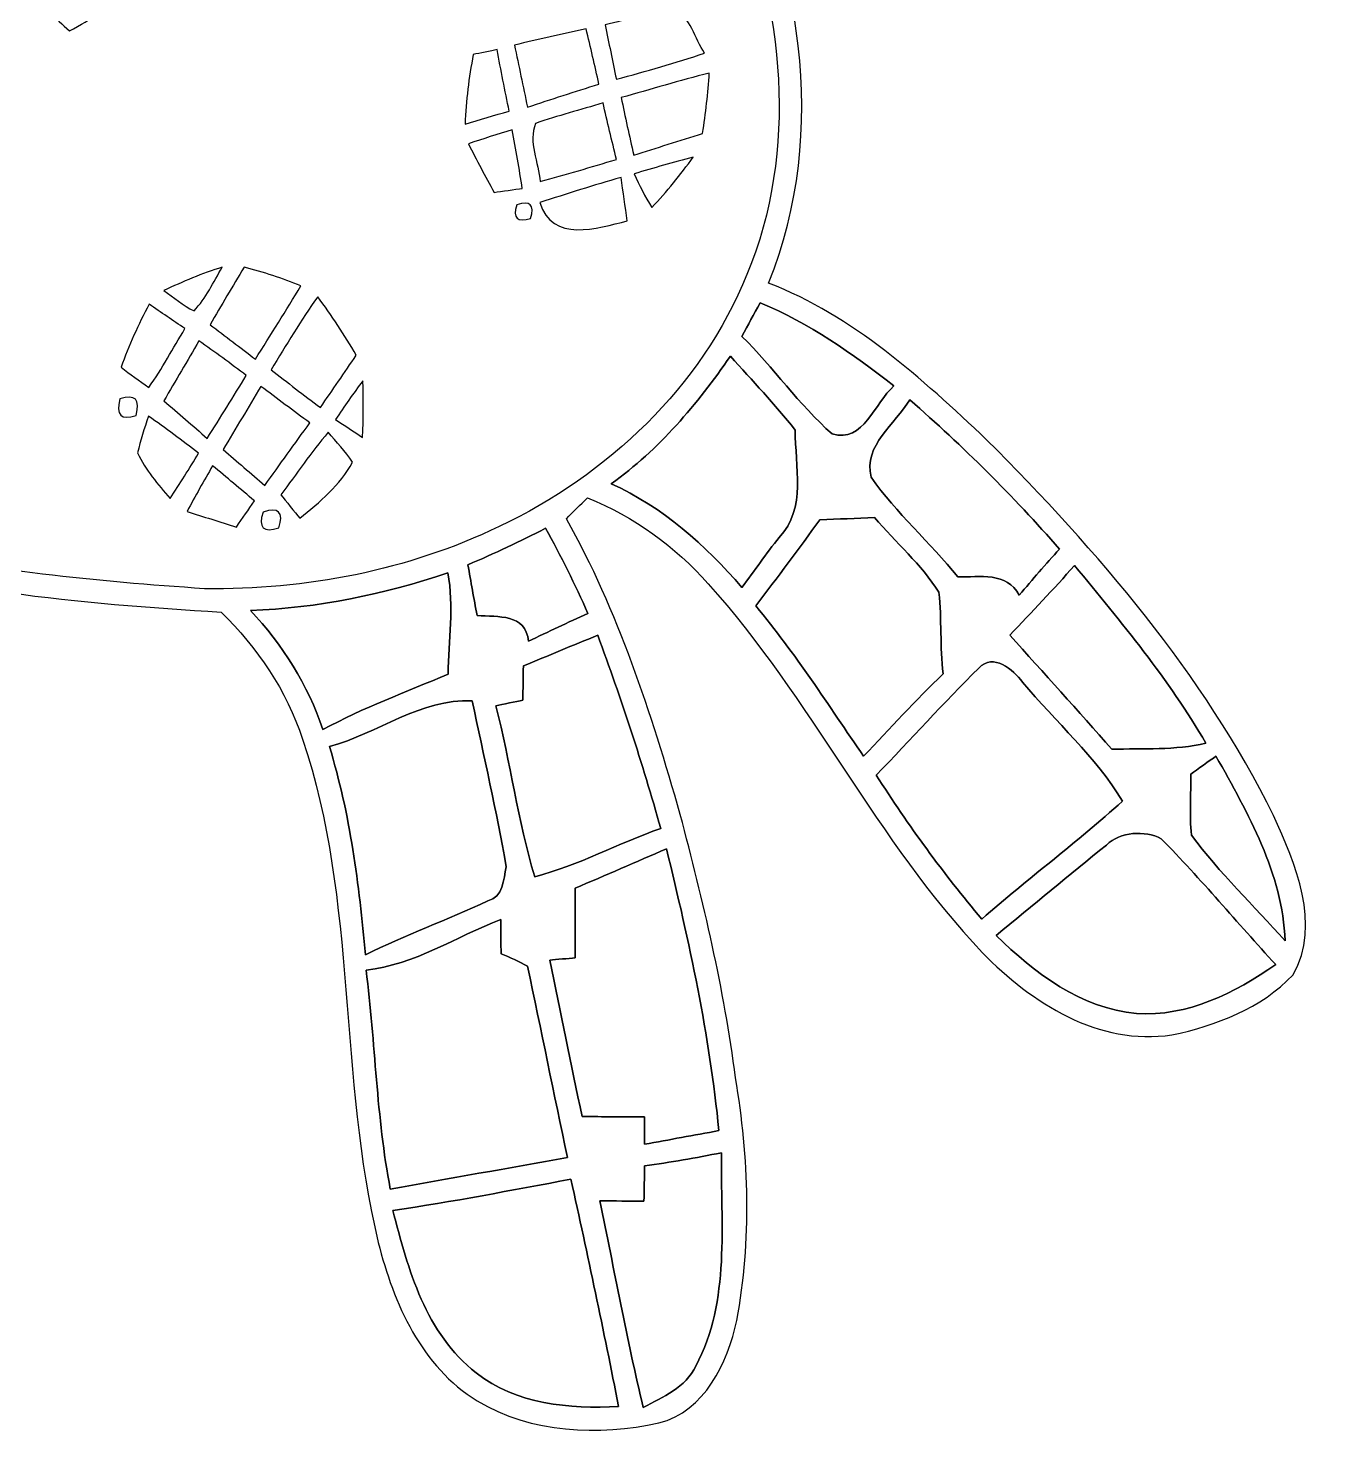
# Model space of a CAD drawing. Header units: centimetres. Extents: x -9.7 to 9.7, y -20.5 to 20.6.
# Drawn here: x 4.92 to 9.68, y 5.6 to 10.77 of the extents above; entities that cross this region are included whole.
import ezdxf

# ---------------------------------------------------------------- set-up
doc = ezdxf.new("R2010")
doc.units = ezdxf.units.CM
doc.header["$MEASUREMENT"] = 0
doc.layers.add('Camada 1', color=7, linetype='Continuous')

msp = doc.modelspace()

# ---------------------------------------------------------------- linework, layer by layer
at = {"layer": 'Camada 1'}
for points, knots in [([(7.83907, 18.55294), (7.82849, 18.66829), (7.97207, 18.70498), (8.06167, 18.68557), (8.06167, 18.68557), (8.15974, 18.66229), (8.19962, 18.56176), (8.23736, 18.47956), (8.23736, 18.47956), (8.30615, 18.52894), (8.37211, 18.60585), (8.4642, 18.59985), (8.4642, 18.59985), (8.55239, 18.57798), (8.66563, 18.50565), (8.62541, 18.39877), (8.62541, 18.39877), (8.52311, 18.22414), (8.33191, 18.13207), (8.15516, 18.04987), (8.15516, 18.04987), (8.09378, 17.93487), (8.05744, 17.80857), (8.00664, 17.68897), (8.00664, 17.68897), (8.06591, 17.66322), (8.12517, 17.63606), (8.18444, 17.60889), (8.18444, 17.60889), (8.42186, 17.83432), (8.68045, 18.04704), (8.98065, 18.18322), (8.98065, 18.18322), (9.12318, 18.2446), (9.30627, 18.29505), (9.43926, 18.18604), (9.43926, 18.18604), (9.56062, 18.0668), (9.61319, 17.86043), (9.52712, 17.70661), (9.52712, 17.70661), (9.45868, 17.59373), (9.33167, 17.53411), (9.20925, 17.49953), (9.20925, 17.49953), (8.94679, 17.4318), (8.67233, 17.4392), (8.40458, 17.46249), (8.40458, 17.46249), (8.84555, 17.09278), (9.02475, 16.50541), (9.05403, 15.94838), (9.05403, 15.94838), (9.0812, 15.4947), (9.02299, 14.99622), (8.71185, 14.64133), (8.71185, 14.64133), (8.38799, 14.29208), (7.85883, 14.22505), (7.41574, 14.33971), (7.41574, 14.33971), (7.36635, 13.92378), (7.30637, 13.50785), (7.30815, 13.08805), (7.30815, 13.08805), (7.29791, 12.57087), (7.37446, 12.05476), (7.49477, 11.55311), (7.49477, 11.55311), (7.75757, 11.02713), (7.87223, 10.39318), (7.64433, 9.83368), (7.64433, 9.83368), (7.95619, 9.71373), (8.20666, 9.48337), (8.4462, 9.25794), (8.4462, 9.25794), (8.85506, 8.84766), (9.24136, 8.39998), (9.50029, 7.87752), (9.50029, 7.87752), (9.57967, 7.69902), (9.67809, 7.47888), (9.57226, 7.29085), (9.57226, 7.29085), (9.45656, 7.1695), (9.28899, 7.10388), (9.12705, 7.07107), (9.12705, 7.07107), (8.85789, 7.02909), (8.6113, 7.18819), (8.43104, 7.37234), (8.43104, 7.37234), (8.04121, 7.78333), (7.80097, 8.30862), (7.42244, 8.72842), (7.42244, 8.72842), (7.30108, 8.86566), (7.14974, 8.97607), (6.97934, 9.0438), (6.97934, 9.0438), (6.95254, 9.01911), (6.92643, 8.99371), (6.90138, 8.96761), (6.90138, 8.96761), (7.09259, 8.62788), (7.21325, 8.25464), (7.31979, 7.88105), (7.31979, 7.88105), (7.40445, 7.56214), (7.48135, 7.24041), (7.52333, 6.91268), (7.52333, 6.91268), (7.57202, 6.61916), (7.58401, 6.31506), (7.52756, 6.02156), (7.52756, 6.02156), (7.49477, 5.86493), (7.40974, 5.68783), (7.24181, 5.64444), (7.24181, 5.64444), (7.01993, 5.59717), (6.77192, 5.60599), (6.57365, 5.72593), (6.57365, 5.72593), (6.36869, 5.85082), (6.26674, 6.084), (6.2103, 6.30765), (6.2103, 6.30765), (6.06178, 6.91549), (6.13445, 7.56072), (5.93195, 8.15763), (5.93195, 8.15763), (5.87304, 8.33578), (5.7665, 8.49453), (5.63245, 8.62471), (5.63245, 8.62471), (5.11069, 8.65504), (4.58576, 8.70795), (4.08305, 8.85648), (4.08305, 8.85648), (3.94404, 8.3947), (3.88301, 7.91491), (3.76307, 7.44855), (3.76307, 7.44855), (3.6904, 7.16104), (3.60186, 6.86964), (3.43181, 6.62305), (3.43181, 6.62305), (3.31223, 6.44701), (3.1108, 6.3126), (2.89243, 6.31966), (2.89243, 6.31966), (2.68216, 6.31331), (2.4825, 6.40009), (2.30399, 6.50346), (2.30399, 6.50346), (2.22603, 6.54402), (2.18193, 6.62515), (2.15511, 6.70524), (2.15511, 6.70524), (2.09761, 6.90245), (2.13642, 7.11129), (2.17735, 7.30778), (2.17735, 7.30778), (2.28528, 7.76181), (2.47015, 8.19361), (2.67864, 8.60954), (2.67864, 8.60954), (2.83951, 8.91822), (3.00813, 9.2269), (3.23391, 9.49359), (3.23391, 9.49359), (3.18452, 9.6273), (3.14501, 9.76736), (3.14854, 9.91164), (3.14854, 9.91164), (3.14783, 10.24078), (3.21451, 10.57027), (3.34115, 10.87402), (3.34115, 10.87402), (3.14042, 10.98232), (2.98626, 11.16858), (2.91606, 11.38555), (2.91606, 11.38555), (2.78306, 11.75349), (2.70262, 12.1673), (2.81269, 12.55077), (2.81269, 12.55077), (2.73085, 12.68024), (2.65535, 12.82453), (2.66064, 12.98222), (2.66064, 12.98222), (2.65253, 13.18542), (2.74708, 13.41049), (2.94393, 13.49339), (2.94393, 13.49339), (3.12878, 13.58582), (3.34644, 13.5329), (3.51437, 13.42883), (3.51437, 13.42883), (3.41877, 13.41895), (3.28153, 13.4433), (3.24379, 13.32618), (3.24379, 13.32618), (3.17994, 13.02278), (3.3729, 12.71587), (3.27518, 12.41389), (3.27518, 12.41389), (3.2579, 12.33557), (3.20852, 12.27208), (3.15207, 12.21705), (3.15207, 12.21705), (3.17887, 12.01384), (3.16971, 11.79371), (3.28682, 11.61556), (3.28682, 11.61556), (3.35314, 11.48009), (3.47027, 11.38132), (3.59938, 11.30793), (3.59938, 11.30793), (3.97544, 11.74997), (4.55648, 11.95916), (5.12444, 11.98597), (5.12444, 11.98597), (5.23662, 11.98809), (5.3474, 12.00996), (5.45465, 12.04277), (5.45465, 12.04277), (5.25003, 12.07381), (5.0299, 12.07523), (4.84752, 12.18494), (4.84752, 12.18494), (4.75368, 12.23997), (4.72722, 12.39837), (4.8327, 12.45481), (4.8327, 12.45481), (4.89937, 12.50491), (5.02072, 12.49891), (5.03624, 12.59699), (5.03624, 12.59699), (4.94312, 12.67777), (4.78437, 12.69012), (4.74203, 12.82099), (4.74203, 12.82099), (4.70712, 12.89402), (4.71204, 12.98609), (4.76956, 13.04643), (4.76956, 13.04643), (4.84823, 13.13038), (4.96922, 13.15014), (5.05919, 13.21858), (5.05919, 13.21858), (5.11915, 13.2595), (5.08282, 13.33076), (5.06236, 13.38333), (5.06236, 13.38333), (5.01156, 13.49622), (4.87009, 13.55442), (4.85985, 13.68742), (4.85985, 13.68742), (4.86974, 13.81266), (4.94665, 13.93295), (5.06165, 13.98658), (5.06165, 13.98658), (5.16078, 14.0342), (5.27332, 14.0342), (5.37986, 14.05607), (5.37986, 14.05607), (5.35834, 14.21518), (5.19465, 14.27514), (5.11174, 14.39545), (5.11174, 14.39545), (5.07223, 14.47587), (5.04754, 14.57501), (5.09198, 14.65897), (5.09198, 14.65897), (5.17313, 14.7775), (5.34387, 14.75139), (5.44054, 14.84559), (5.44054, 14.84559), (5.50367, 14.92849), (5.43136, 15.02339), (5.39996, 15.10347), (5.39996, 15.10347), (5.35586, 15.1892), (5.33505, 15.29855), (5.39715, 15.38181), (5.39715, 15.38181), (5.47582, 15.48482), (5.61974, 15.48236), (5.72169, 15.55009), (5.72169, 15.55009), (5.7866, 15.65486), (5.65996, 15.7293), (5.60422, 15.80161), (5.60422, 15.80161), (5.52908, 15.86052), (5.52662, 15.9706), (5.57072, 16.04891), (5.57072, 16.04891), (5.63667, 16.13993), (5.75944, 16.14275), (5.85011, 16.19603), (5.85011, 16.19603), (5.97923, 16.34172), (5.90727, 16.5922), (6.078, 16.71143), (6.078, 16.71143), (6.17536, 16.77352), (6.29813, 16.76682), (6.40927, 16.76082), (6.40927, 16.76082), (6.38174, 16.89029), (6.32249, 17.05645), (6.4463, 17.15628), (6.4463, 17.15628), (6.63327, 17.34784), (6.95678, 17.14323), (7.13493, 17.34537), (7.13493, 17.34537), (6.80614, 17.37747), (6.44031, 17.35454), (6.15667, 17.55281), (6.15667, 17.55281), (5.94713, 17.69533), (6.05542, 18.028), (6.26039, 18.11725), (6.26039, 18.11725), (6.40115, 18.18322), (6.5553, 18.10807), (6.67948, 18.03893), (6.67948, 18.03893), (6.9102, 17.89253), (7.10106, 17.69286), (7.27638, 17.48508), (7.27638, 17.48508), (7.32861, 17.52106), (7.38152, 17.55668), (7.43408, 17.59302), (7.43408, 17.59302), (7.37376, 17.6985), (7.31448, 17.80504), (7.25557, 17.91123), (7.25557, 17.91123), (7.08306, 17.96133), (6.85658, 18.01247), (6.79202, 18.20368), (6.79202, 18.20368), (6.81107, 18.26718), (6.86047, 18.31586), (6.91232, 18.35432), (6.91232, 18.35432), (7.0058, 18.40582), (7.1053, 18.34727), (7.19067, 18.3074), (7.19067, 18.3074), (7.21218, 18.38642), (7.2143, 18.48801), (7.29051, 18.5367), (7.29051, 18.5367), (7.36282, 18.58751), (7.45101, 18.55187), (7.52897, 18.53741), (7.52897, 18.53741), (7.58472, 18.33597), (7.49652, 18.13736), (7.41291, 17.95779), (7.41291, 17.95779), (7.4669, 17.8622), (7.52016, 17.76623), (7.57414, 17.67028), (7.57414, 17.67028), (7.66585, 17.69638), (7.75864, 17.71791), (7.85318, 17.73307), (7.85318, 17.73307), (7.90751, 17.8756), (7.96254, 18.01847), (8.01758, 18.16099), (8.01758, 18.16099), (7.94032, 18.28094), (7.84577, 18.40476), (7.83907, 18.55294)], [0, 0, 0, 0, 0.0103093, 0.0103093, 0.0103093, 0.0103093, 0.0206186, 0.0206186, 0.0206186, 0.0206186, 0.0309278, 0.0309278, 0.0309278, 0.0309278, 0.0412371, 0.0412371, 0.0412371, 0.0412371, 0.0515464, 0.0515464, 0.0515464, 0.0515464, 0.0618557, 0.0618557, 0.0618557, 0.0618557, 0.0721649, 0.0721649, 0.0721649, 0.0721649, 0.0824742, 0.0824742, 0.0824742, 0.0824742, 0.0927835, 0.0927835, 0.0927835, 0.0927835, 0.1030928, 0.1030928, 0.1030928, 0.1030928, 0.1134021, 0.1134021, 0.1134021, 0.1134021, 0.1237113, 0.1237113, 0.1237113, 0.1237113, 0.1340206, 0.1340206, 0.1340206, 0.1340206, 0.1443299, 0.1443299, 0.1443299, 0.1443299, 0.1546392, 0.1546392, 0.1546392, 0.1546392, 0.1649485, 0.1649485, 0.1649485, 0.1649485, 0.1752577, 0.1752577, 0.1752577, 0.1752577, 0.185567, 0.185567, 0.185567, 0.185567, 0.1958763, 0.1958763, 0.1958763, 0.1958763, 0.2061856, 0.2061856, 0.2061856, 0.2061856, 0.2164948, 0.2164948, 0.2164948, 0.2164948, 0.2268041, 0.2268041, 0.2268041, 0.2268041, 0.2371134, 0.2371134, 0.2371134, 0.2371134, 0.2474227, 0.2474227, 0.2474227, 0.2474227, 0.257732, 0.257732, 0.257732, 0.257732, 0.2680412, 0.2680412, 0.2680412, 0.2680412, 0.2783505, 0.2783505, 0.2783505, 0.2783505, 0.2886598, 0.2886598, 0.2886598, 0.2886598, 0.2989691, 0.2989691, 0.2989691, 0.2989691, 0.3092784, 0.3092784, 0.3092784, 0.3092784, 0.3195876, 0.3195876, 0.3195876, 0.3195876, 0.3298969, 0.3298969, 0.3298969, 0.3298969, 0.3402062, 0.3402062, 0.3402062, 0.3402062, 0.3505155, 0.3505155, 0.3505155, 0.3505155, 0.3608247, 0.3608247, 0.3608247, 0.3608247, 0.371134, 0.371134, 0.371134, 0.371134, 0.3814433, 0.3814433, 0.3814433, 0.3814433, 0.3917526, 0.3917526, 0.3917526, 0.3917526, 0.4020619, 0.4020619, 0.4020619, 0.4020619, 0.4123711, 0.4123711, 0.4123711, 0.4123711, 0.4226804, 0.4226804, 0.4226804, 0.4226804, 0.4329897, 0.4329897, 0.4329897, 0.4329897, 0.443299, 0.443299, 0.443299, 0.443299, 0.4536082, 0.4536082, 0.4536082, 0.4536082, 0.4639175, 0.4639175, 0.4639175, 0.4639175, 0.4742268, 0.4742268, 0.4742268, 0.4742268, 0.4845361, 0.4845361, 0.4845361, 0.4845361, 0.4948454, 0.4948454, 0.4948454, 0.4948454, 0.5051546, 0.5051546, 0.5051546, 0.5051546, 0.5154639, 0.5154639, 0.5154639, 0.5154639, 0.5257732, 0.5257732, 0.5257732, 0.5257732, 0.5360825, 0.5360825, 0.5360825, 0.5360825, 0.5463918, 0.5463918, 0.5463918, 0.5463918, 0.556701, 0.556701, 0.556701, 0.556701, 0.5670103, 0.5670103, 0.5670103, 0.5670103, 0.5773196, 0.5773196, 0.5773196, 0.5773196, 0.5876289, 0.5876289, 0.5876289, 0.5876289, 0.5979381, 0.5979381, 0.5979381, 0.5979381, 0.6082474, 0.6082474, 0.6082474, 0.6082474, 0.6185567, 0.6185567, 0.6185567, 0.6185567, 0.628866, 0.628866, 0.628866, 0.628866, 0.6391753, 0.6391753, 0.6391753, 0.6391753, 0.6494845, 0.6494845, 0.6494845, 0.6494845, 0.6597938, 0.6597938, 0.6597938, 0.6597938, 0.6701031, 0.6701031, 0.6701031, 0.6701031, 0.6804124, 0.6804124, 0.6804124, 0.6804124, 0.6907216, 0.6907216, 0.6907216, 0.6907216, 0.7010309, 0.7010309, 0.7010309, 0.7010309, 0.7113402, 0.7113402, 0.7113402, 0.7113402, 0.7216495, 0.7216495, 0.7216495, 0.7216495, 0.7319588, 0.7319588, 0.7319588, 0.7319588, 0.742268, 0.742268, 0.742268, 0.742268, 0.7525773, 0.7525773, 0.7525773, 0.7525773, 0.7628866, 0.7628866, 0.7628866, 0.7628866, 0.7731959, 0.7731959, 0.7731959, 0.7731959, 0.7835052, 0.7835052, 0.7835052, 0.7835052, 0.7938144, 0.7938144, 0.7938144, 0.7938144, 0.8041237, 0.8041237, 0.8041237, 0.8041237, 0.814433, 0.814433, 0.814433, 0.814433, 0.8247423, 0.8247423, 0.8247423, 0.8247423, 0.8350515, 0.8350515, 0.8350515, 0.8350515, 0.8453608, 0.8453608, 0.8453608, 0.8453608, 0.8556701, 0.8556701, 0.8556701, 0.8556701, 0.8659794, 0.8659794, 0.8659794, 0.8659794, 0.8762887, 0.8762887, 0.8762887, 0.8762887, 0.8865979, 0.8865979, 0.8865979, 0.8865979, 0.8969072, 0.8969072, 0.8969072, 0.8969072, 0.9072165, 0.9072165, 0.9072165, 0.9072165, 0.9175258, 0.9175258, 0.9175258, 0.9175258, 0.9278351, 0.9278351, 0.9278351, 0.9278351, 0.9381443, 0.9381443, 0.9381443, 0.9381443, 0.9484536, 0.9484536, 0.9484536, 0.9484536, 0.9587629, 0.9587629, 0.9587629, 0.9587629, 0.9690722, 0.9690722, 0.9690722, 0.9690722, 0.9793814, 0.9793814, 0.9793814, 0.9793814, 1, 1, 1, 1]), ([(5.82188, 13.12862), (5.82188, 13.12862), (5.82188, 13.12862), (5.82188, 13.12862), (5.82188, 13.12862), (5.78943, 12.77761), (5.76896, 12.41848), (5.85505, 12.07311), (5.85505, 12.07311), (5.71641, 12.03854), (5.57883, 12.00079), (5.44335, 11.95458), (5.44335, 11.95458), (5.27227, 11.89389), (5.08811, 11.91224), (4.91137, 11.88226), (4.91137, 11.88226), (4.54942, 11.83286), (4.18782, 11.71222), (3.89924, 11.48185), (3.89924, 11.48185), (3.54259, 11.19928), (3.33833, 10.76501), (3.26848, 10.32191), (3.26848, 10.32191), (3.21168, 10.01112), (3.19617, 9.65729), (3.39302, 9.38952), (3.39302, 9.38952), (3.62549, 9.0752), (4.02061, 8.9482), (4.38608, 8.86283), (4.38608, 8.86283), (4.7759, 8.77675), (5.17418, 8.73689), (5.57213, 8.71043), (5.57213, 8.71043), (5.94359, 8.70479), (6.3193, 8.77746), (6.6548, 8.93903), (6.6548, 8.93903), (7.05414, 9.12777), (7.39739, 9.45197), (7.56496, 9.86507), (7.56496, 9.86507), (7.75475, 10.32122), (7.70042, 10.84544), (7.51733, 11.29452), (7.51733, 11.29452), (7.48841, 11.36755), (7.43303, 11.42858), (7.41644, 11.50619), (7.41644, 11.50619), (7.30215, 12.0022), (7.22453, 12.50809), (7.21713, 13.01785), (7.21713, 13.01785), (7.22312, 13.47187), (7.27886, 13.92307), (7.33495, 14.37322), (7.33495, 14.37322), (7.0679, 14.47834), (6.85517, 14.68825), (6.7123, 14.93379), (6.7123, 14.93379), (6.52426, 15.26962), (6.48545, 15.66156), (6.47522, 16.03974), (6.47522, 16.03974), (6.16795, 15.09254), (5.92912, 14.11957), (5.82188, 13.12862)], [0, 0, 0, 0, 0.0526316, 0.0526316, 0.0526316, 0.0526316, 0.1052632, 0.1052632, 0.1052632, 0.1052632, 0.1578947, 0.1578947, 0.1578947, 0.1578947, 0.2105263, 0.2105263, 0.2105263, 0.2105263, 0.2631579, 0.2631579, 0.2631579, 0.2631579, 0.3157895, 0.3157895, 0.3157895, 0.3157895, 0.3684211, 0.3684211, 0.3684211, 0.3684211, 0.4210526, 0.4210526, 0.4210526, 0.4210526, 0.4736842, 0.4736842, 0.4736842, 0.4736842, 0.5263158, 0.5263158, 0.5263158, 0.5263158, 0.5789474, 0.5789474, 0.5789474, 0.5789474, 0.6315789, 0.6315789, 0.6315789, 0.6315789, 0.6842105, 0.6842105, 0.6842105, 0.6842105, 0.7368421, 0.7368421, 0.7368421, 0.7368421, 0.7894737, 0.7894737, 0.7894737, 0.7894737, 0.8421053, 0.8421053, 0.8421053, 0.8421053, 0.8947368, 0.8947368, 0.8947368, 0.8947368, 1, 1, 1, 1]), ([(4.99921, 10.83063), (5.06976, 10.90012), (5.14278, 10.9668), (5.21582, 11.03383), (5.21582, 11.03383), (5.24298, 10.9915), (5.27049, 10.94951), (5.29766, 10.90682), (5.29766, 10.90682), (5.22817, 10.85144), (5.15338, 10.8024), (5.07541, 10.76007), (5.07541, 10.76007), (5.04966, 10.7837), (5.02462, 10.80735), (4.99921, 10.83063)], [0, 0, 0, 0, 0.2, 0.2, 0.2, 0.2, 0.4, 0.4, 0.4, 0.4, 0.6, 0.6, 0.6, 0.6, 1, 1, 1, 1]), ([(7.04356, 10.78264), (7.12716, 10.80311), (7.21077, 10.82498), (7.29614, 10.83874), (7.29614, 10.83874), (7.35929, 10.81299), (7.372, 10.73079), (7.40974, 10.67893), (7.40974, 10.67893), (7.30284, 10.64259), (7.1942, 10.61191), (7.08518, 10.58298), (7.08518, 10.58298), (7.07143, 10.64965), (7.05767, 10.71633), (7.04356, 10.78264)], [0, 0, 0, 0, 0.2, 0.2, 0.2, 0.2, 0.4, 0.4, 0.4, 0.4, 0.6, 0.6, 0.6, 0.6, 1, 1, 1, 1]), ([(6.71089, 10.70821), (6.79803, 10.72973), (6.88586, 10.74913), (6.97371, 10.76783), (6.97371, 10.76783), (6.99028, 10.70045), (7.00651, 10.63271), (7.02098, 10.56498), (7.02098, 10.56498), (6.93313, 10.53711), (6.84564, 10.50924), (6.75852, 10.47997), (6.75852, 10.47997), (6.74263, 10.55616), (6.72677, 10.63236), (6.71089, 10.70821)], [0, 0, 0, 0, 0.2, 0.2, 0.2, 0.2, 0.4, 0.4, 0.4, 0.4, 0.6, 0.6, 0.6, 0.6, 1, 1, 1, 1]), ([(6.55954, 10.67364), (6.58142, 10.67822), (6.62515, 10.68704), (6.64703, 10.69163), (6.64703, 10.69163), (6.6608, 10.61649), (6.67561, 10.541), (6.69113, 10.46585), (6.69113, 10.46585), (6.63716, 10.44998), (6.58318, 10.43375), (6.52921, 10.41788), (6.52921, 10.41788), (6.53308, 10.50395), (6.54261, 10.58932), (6.55954, 10.67364)], [0, 0, 0, 0, 0.2, 0.2, 0.2, 0.2, 0.4, 0.4, 0.4, 0.4, 0.6, 0.6, 0.6, 0.6, 1, 1, 1, 1]), ([(7.10318, 10.51525), (7.21113, 10.54487), (7.31801, 10.57839), (7.42667, 10.60555), (7.42667, 10.60555), (7.42173, 10.53112), (7.41398, 10.45703), (7.40233, 10.38365), (7.40233, 10.38365), (7.31801, 10.3565), (7.23335, 10.33039), (7.14903, 10.30427), (7.14903, 10.30427), (7.13317, 10.37449), (7.11694, 10.44469), (7.10318, 10.51525)], [0, 0, 0, 0, 0.2, 0.2, 0.2, 0.2, 0.4, 0.4, 0.4, 0.4, 0.6, 0.6, 0.6, 0.6, 1, 1, 1, 1]), ([(6.7885, 10.42034), (6.87, 10.44892), (6.95359, 10.46973), (7.03615, 10.49619), (7.03615, 10.49619), (7.05202, 10.4267), (7.06861, 10.35755), (7.08554, 10.28805), (7.08554, 10.28805), (6.9924, 10.25983), (6.89892, 10.23267), (6.80507, 10.20657), (6.80507, 10.20657), (6.79944, 10.27641), (6.76027, 10.35261), (6.7885, 10.42034)], [0, 0, 0, 0, 0.2, 0.2, 0.2, 0.2, 0.4, 0.4, 0.4, 0.4, 0.6, 0.6, 0.6, 0.6, 1, 1, 1, 1]), ([(6.54156, 10.34591), (6.59482, 10.36355), (6.6488, 10.38048), (6.70277, 10.39741), (6.70277, 10.39741), (6.71547, 10.32544), (6.72853, 10.25383), (6.73946, 10.18151), (6.73946, 10.18151), (6.71371, 10.17799), (6.66221, 10.17058), (6.63645, 10.16705), (6.63645, 10.16705), (6.6033, 10.22597), (6.57153, 10.28594), (6.54156, 10.34591)], [0, 0, 0, 0, 0.2, 0.2, 0.2, 0.2, 0.4, 0.4, 0.4, 0.4, 0.6, 0.6, 0.6, 0.6, 1, 1, 1, 1]), ([(7.15081, 10.23513), (7.22241, 10.2563), (7.29473, 10.27747), (7.3674, 10.29652), (7.3674, 10.29652), (7.32084, 10.23161), (7.27075, 10.16952), (7.21571, 10.11166), (7.21571, 10.11166), (7.1903, 10.15118), (7.17055, 10.19351), (7.15081, 10.23513)], [0, 0, 0, 0, 0.25, 0.25, 0.25, 0.25, 0.5, 0.5, 0.5, 0.5, 1, 1, 1, 1]), ([(6.80437, 10.1293), (6.90316, 10.16212), (7.00263, 10.1928), (7.10247, 10.22208), (7.10247, 10.22208), (7.11022, 10.16881), (7.11799, 10.11555), (7.1247, 10.06192), (7.1247, 10.06192), (7.01533, 10.0344), (6.84776, 9.98078), (6.80437, 10.1293)], [0, 0, 0, 0, 0.25, 0.25, 0.25, 0.25, 0.5, 0.5, 0.5, 0.5, 1, 1, 1, 1]), ([(5.42183, 9.80616), (5.49168, 9.83896), (5.56294, 9.86895), (5.63667, 9.89188), (5.63667, 9.89188), (5.60422, 9.83721), (5.57742, 9.77793), (5.53295, 9.73137), (5.53295, 9.73137), (5.49275, 9.75147), (5.45818, 9.78076), (5.42183, 9.80616)], [0, 0, 0, 0, 0.25, 0.25, 0.25, 0.25, 0.5, 0.5, 0.5, 0.5, 1, 1, 1, 1]), ([(5.71712, 9.89153), (5.78801, 9.87389), (5.85786, 9.85131), (5.92596, 9.8238), (5.92596, 9.8238), (5.87162, 9.73313), (5.81483, 9.64352), (5.75875, 9.55393), (5.75875, 9.55393), (5.70335, 9.59661), (5.64797, 9.63894), (5.59223, 9.68057), (5.59223, 9.68057), (5.63279, 9.75147), (5.67477, 9.82168), (5.71712, 9.89153)], [0, 0, 0, 0, 0.2, 0.2, 0.2, 0.2, 0.4, 0.4, 0.4, 0.4, 0.6, 0.6, 0.6, 0.6, 1, 1, 1, 1]), ([(5.81625, 9.51512), (5.87128, 9.60578), (5.92666, 9.6968), (5.98769, 9.78358), (5.98769, 9.78358), (6.03815, 9.71444), (6.08682, 9.64352), (6.12951, 9.56874), (6.12951, 9.56874), (6.08612, 9.50453), (6.04166, 9.44068), (5.99756, 9.37683), (5.99756, 9.37683), (5.93619, 9.42233), (5.87587, 9.46819), (5.81625, 9.51512)], [0, 0, 0, 0, 0.2, 0.2, 0.2, 0.2, 0.4, 0.4, 0.4, 0.4, 0.6, 0.6, 0.6, 0.6, 1, 1, 1, 1]), ([(5.36787, 9.75571), (5.41197, 9.72608), (5.4557, 9.6961), (5.4998, 9.66611), (5.4998, 9.66611), (5.4557, 9.59414), (5.41584, 9.51934), (5.3668, 9.4502), (5.3668, 9.4502), (5.33188, 9.4742), (5.29802, 9.49889), (5.26486, 9.52429), (5.26486, 9.52429), (5.29342, 9.60402), (5.3287, 9.68092), (5.36787, 9.75571)], [0, 0, 0, 0, 0.2, 0.2, 0.2, 0.2, 0.4, 0.4, 0.4, 0.4, 0.6, 0.6, 0.6, 0.6, 1, 1, 1, 1]), ([(7.54661, 9.63788), (7.54661, 9.63788), (7.54661, 9.63788), (7.54661, 9.63788), (7.54661, 9.63788), (7.66197, 9.52323), (7.75652, 9.38742), (7.87822, 9.27911), (7.87822, 9.27911), (7.99394, 9.24454), (8.03451, 9.39447), (8.10506, 9.4555), (8.10506, 9.4555), (7.95267, 9.57438), (7.79426, 9.68762), (7.614, 9.761), (7.614, 9.761), (7.59107, 9.72008), (7.56849, 9.67916), (7.54661, 9.63788)], [0, 0, 0, 0, 0.1666667, 0.1666667, 0.1666667, 0.1666667, 0.3333333, 0.3333333, 0.3333333, 0.3333333, 0.5, 0.5, 0.5, 0.5, 0.6666667, 0.6666667, 0.6666667, 0.6666667, 1, 1, 1, 1]), ([(5.5513, 9.6213), (5.60987, 9.58003), (5.66807, 9.53735), (5.72523, 9.49395), (5.72523, 9.49395), (5.6776, 9.41669), (5.62997, 9.33943), (5.58129, 9.26253), (5.58129, 9.26253), (5.52874, 9.30944), (5.47546, 9.35566), (5.4222, 9.40117), (5.4222, 9.40117), (5.46522, 9.47455), (5.50862, 9.54757), (5.5513, 9.6213)], [0, 0, 0, 0, 0.2, 0.2, 0.2, 0.2, 0.4, 0.4, 0.4, 0.4, 0.6, 0.6, 0.6, 0.6, 1, 1, 1, 1]), ([(7.06649, 9.09601), (7.06649, 9.09601), (7.06649, 9.09601), (7.06649, 9.09601), (7.06649, 9.09601), (7.25557, 9.01064), (7.41257, 8.87059), (7.54698, 8.71466), (7.54698, 8.71466), (7.59142, 8.77711), (7.63693, 8.83849), (7.68314, 8.89917), (7.68314, 8.89917), (7.78581, 9.00394), (7.74135, 9.16199), (7.74276, 9.29357), (7.74276, 9.29357), (7.66833, 9.38847), (7.58437, 9.47525), (7.50429, 9.56521), (7.50429, 9.56521), (7.38292, 9.38812), (7.24217, 9.22196), (7.06649, 9.09601)], [0, 0, 0, 0, 0.1428571, 0.1428571, 0.1428571, 0.1428571, 0.2857143, 0.2857143, 0.2857143, 0.2857143, 0.4285714, 0.4285714, 0.4285714, 0.4285714, 0.5714286, 0.5714286, 0.5714286, 0.5714286, 0.7142857, 0.7142857, 0.7142857, 0.7142857, 1, 1, 1, 1]), ([(6.0533, 9.33167), (6.08541, 9.38035), (6.11823, 9.42798), (6.1535, 9.4742), (6.1535, 9.4742), (6.15597, 9.4054), (6.15526, 9.3359), (6.1528, 9.26641), (6.1528, 9.26641), (6.11964, 9.28828), (6.08646, 9.31015), (6.0533, 9.33167)], [0, 0, 0, 0, 0.25, 0.25, 0.25, 0.25, 0.5, 0.5, 0.5, 0.5, 1, 1, 1, 1]), ([(5.6402, 9.2216), (5.68607, 9.29922), (5.73263, 9.37648), (5.77885, 9.45409), (5.77885, 9.45409), (5.83812, 9.40893), (5.89845, 9.36448), (5.95877, 9.31967), (5.95877, 9.31967), (5.90267, 9.24383), (5.84834, 9.16657), (5.79332, 9.09002), (5.79332, 9.09002), (5.74216, 9.13411), (5.691, 9.17786), (5.6402, 9.2216)], [0, 0, 0, 0, 0.2, 0.2, 0.2, 0.2, 0.4, 0.4, 0.4, 0.4, 0.6, 0.6, 0.6, 0.6, 1, 1, 1, 1]), ([(8.16363, 9.40469), (8.16363, 9.40469), (8.16363, 9.40469), (8.16363, 9.40469), (8.16363, 9.40469), (8.10965, 9.3158), (7.99287, 9.23748), (8.02111, 9.12036), (8.02111, 9.12036), (8.11459, 8.98842), (8.2377, 8.88012), (8.33966, 8.75417), (8.33966, 8.75417), (8.42222, 8.75205), (8.51887, 8.77393), (8.56614, 8.6868), (8.56614, 8.6868), (8.61447, 8.7443), (8.66315, 8.80074), (8.71395, 8.85578), (8.71395, 8.85578), (8.54357, 9.05122), (8.35871, 9.23395), (8.16363, 9.40469)], [0, 0, 0, 0, 0.1428571, 0.1428571, 0.1428571, 0.1428571, 0.2857143, 0.2857143, 0.2857143, 0.2857143, 0.4285714, 0.4285714, 0.4285714, 0.4285714, 0.5714286, 0.5714286, 0.5714286, 0.5714286, 0.7142857, 0.7142857, 0.7142857, 0.7142857, 1, 1, 1, 1]), ([(5.36575, 9.34402), (5.4289, 9.30133), (5.48957, 9.25512), (5.54989, 9.2082), (5.54989, 9.2082), (5.51568, 9.15211), (5.48075, 9.09637), (5.44476, 9.04134), (5.44476, 9.04134), (5.40137, 9.09461), (5.3541, 9.14646), (5.32553, 9.20926), (5.32553, 9.20926), (5.33681, 9.25512), (5.35023, 9.29993), (5.36575, 9.34402)], [0, 0, 0, 0, 0.2, 0.2, 0.2, 0.2, 0.4, 0.4, 0.4, 0.4, 0.6, 0.6, 0.6, 0.6, 1, 1, 1, 1]), ([(5.85257, 9.05544), (5.90902, 9.1327), (5.96477, 9.21103), (6.0258, 9.28511), (6.0258, 9.28511), (6.05649, 9.24983), (6.08999, 9.21631), (6.11504, 9.17575), (6.11504, 9.17575), (6.07024, 9.09072), (5.9951, 9.02863), (5.92137, 8.96937), (5.92137, 8.96937), (5.90408, 8.99089), (5.86987, 9.03393), (5.85257, 9.05544)], [0, 0, 0, 0, 0.2, 0.2, 0.2, 0.2, 0.4, 0.4, 0.4, 0.4, 0.6, 0.6, 0.6, 0.6, 1, 1, 1, 1]), ([(5.50757, 8.99406), (5.53755, 9.05087), (5.5693, 9.10695), (5.60139, 9.16234), (5.60139, 9.16234), (5.65291, 9.11965), (5.70406, 9.07626), (5.75556, 9.03323), (5.75556, 9.03323), (5.73298, 9.00112), (5.71076, 8.96902), (5.68888, 8.93657), (5.68888, 8.93657), (5.62821, 8.95561), (5.56789, 8.97536), (5.50757, 8.99406)], [0, 0, 0, 0, 0.2, 0.2, 0.2, 0.2, 0.4, 0.4, 0.4, 0.4, 0.6, 0.6, 0.6, 0.6, 1, 1, 1, 1]), ([(7.83307, 8.96408), (7.83307, 8.96408), (7.83307, 8.96408), (7.83307, 8.96408), (7.83307, 8.96408), (7.75616, 8.85754), (7.67679, 8.75242), (7.59812, 8.64693), (7.59812, 8.64693), (7.74276, 8.4723), (7.86553, 8.28145), (7.99394, 8.09483), (7.99394, 8.09483), (8.09059, 8.19643), (8.18515, 8.3005), (8.2864, 8.39752), (8.2864, 8.39752), (8.27439, 8.497), (8.28111, 8.5979), (8.27088, 8.69738), (8.27088, 8.69738), (8.20596, 8.80004), (8.11176, 8.87976), (8.03451, 8.97254), (8.03451, 8.97254), (7.96748, 8.96866), (7.9001, 8.96619), (7.83307, 8.96408)], [0, 0, 0, 0, 0.125, 0.125, 0.125, 0.125, 0.25, 0.25, 0.25, 0.25, 0.375, 0.375, 0.375, 0.375, 0.5, 0.5, 0.5, 0.5, 0.625, 0.625, 0.625, 0.625, 0.75, 0.75, 0.75, 0.75, 1, 1, 1, 1]), ([(6.53979, 8.79862), (6.53979, 8.79862), (6.53979, 8.79862), (6.53979, 8.79862), (6.53979, 8.79862), (6.55038, 8.73653), (6.56166, 8.67409), (6.57331, 8.61201), (6.57331, 8.61201), (6.65232, 8.60565), (6.75004, 8.62047), (6.76275, 8.51711), (6.76275, 8.51711), (6.83436, 8.55309), (6.90774, 8.5859), (6.98076, 8.61942), (6.98076, 8.61942), (6.9342, 8.7263), (6.88128, 8.83073), (6.82519, 8.93268), (6.82519, 8.93268), (6.73206, 8.884), (6.6368, 8.83955), (6.53979, 8.79862)], [0, 0, 0, 0, 0.1428571, 0.1428571, 0.1428571, 0.1428571, 0.2857143, 0.2857143, 0.2857143, 0.2857143, 0.4285714, 0.4285714, 0.4285714, 0.4285714, 0.5714286, 0.5714286, 0.5714286, 0.5714286, 0.7142857, 0.7142857, 0.7142857, 0.7142857, 1, 1, 1, 1]), ([(8.53086, 8.54004), (8.53086, 8.54004), (8.53086, 8.54004), (8.53086, 8.54004), (8.53086, 8.54004), (8.65611, 8.40034), (8.7824, 8.26169), (8.90622, 8.12058), (8.90622, 8.12058), (9.02158, 8.12341), (9.13835, 8.11636), (9.25194, 8.14246), (9.25194, 8.14246), (9.11542, 8.37706), (8.9415, 8.58731), (8.76935, 8.79615), (8.76935, 8.79615), (8.69173, 8.70902), (8.61272, 8.62329), (8.53086, 8.54004)], [0, 0, 0, 0, 0.1666667, 0.1666667, 0.1666667, 0.1666667, 0.3333333, 0.3333333, 0.3333333, 0.3333333, 0.5, 0.5, 0.5, 0.5, 0.6666667, 0.6666667, 0.6666667, 0.6666667, 1, 1, 1, 1]), ([(5.74004, 8.6307), (5.74004, 8.6307), (5.74004, 8.6307), (5.74004, 8.6307), (5.74004, 8.6307), (5.85823, 8.50511), (5.95171, 8.35659), (6.00674, 8.19255), (6.00674, 8.19255), (6.15456, 8.27263), (6.31225, 8.33154), (6.46711, 8.39646), (6.46711, 8.39646), (6.46852, 8.52064), (6.4897, 8.64552), (6.4657, 8.769), (6.4657, 8.769), (6.23181, 8.68962), (5.98769, 8.63881), (5.74004, 8.6307)], [0, 0, 0, 0, 0.1666667, 0.1666667, 0.1666667, 0.1666667, 0.3333333, 0.3333333, 0.3333333, 0.3333333, 0.5, 0.5, 0.5, 0.5, 0.6666667, 0.6666667, 0.6666667, 0.6666667, 1, 1, 1, 1]), ([(6.74334, 8.4268), (6.74334, 8.4268), (6.74334, 8.4268), (6.74334, 8.4268), (6.74334, 8.4268), (6.74263, 8.38481), (6.74193, 8.34248), (6.74193, 8.3005), (6.74193, 8.3005), (6.71688, 8.29556), (6.66715, 8.28569), (6.64245, 8.2804), (6.64245, 8.2804), (6.69678, 8.07261), (6.72182, 7.85777), (6.78532, 7.6521), (6.78532, 7.6521), (6.94619, 7.69372), (7.09259, 7.77416), (7.24817, 7.82954), (7.24817, 7.82954), (7.18114, 8.06943), (7.10318, 8.30579), (7.01674, 8.53934), (7.01674, 8.53934), (6.92502, 8.503), (6.83472, 8.46348), (6.74334, 8.4268)], [0, 0, 0, 0, 0.125, 0.125, 0.125, 0.125, 0.25, 0.25, 0.25, 0.25, 0.375, 0.375, 0.375, 0.375, 0.5, 0.5, 0.5, 0.5, 0.625, 0.625, 0.625, 0.625, 0.75, 0.75, 0.75, 0.75, 1, 1, 1, 1]), ([(8.41691, 8.41868), (8.41691, 8.41868), (8.41691, 8.41868), (8.41691, 8.41868), (8.41691, 8.41868), (8.28886, 8.29027), (8.16575, 8.15657), (8.0405, 8.02498), (8.0405, 8.02498), (8.15833, 7.84048), (8.28745, 7.66339), (8.42822, 7.49618), (8.42822, 7.49618), (8.59683, 7.64538), (8.77922, 7.77768), (8.94503, 7.92973), (8.94503, 7.92973), (8.84695, 8.09412), (8.69984, 8.22042), (8.57849, 8.36682), (8.57849, 8.36682), (8.5418, 8.41375), (8.47231, 8.47583), (8.41691, 8.41868)], [0, 0, 0, 0, 0.1428571, 0.1428571, 0.1428571, 0.1428571, 0.2857143, 0.2857143, 0.2857143, 0.2857143, 0.4285714, 0.4285714, 0.4285714, 0.4285714, 0.5714286, 0.5714286, 0.5714286, 0.5714286, 0.7142857, 0.7142857, 0.7142857, 0.7142857, 1, 1, 1, 1]), ([(6.03074, 8.13011), (6.03074, 8.13011), (6.03074, 8.13011), (6.03074, 8.13011), (6.03074, 8.13011), (6.10693, 7.88212), (6.13974, 7.62316), (6.16267, 7.36528), (6.16267, 7.36528), (6.30977, 7.43691), (6.4636, 7.4944), (6.61246, 7.56284), (6.61246, 7.56284), (6.66925, 7.57802), (6.67103, 7.64117), (6.68019, 7.68843), (6.68019, 7.68843), (6.64562, 7.89305), (6.59765, 8.09519), (6.55567, 8.29839), (6.55567, 8.29839), (6.36481, 8.30756), (6.20854, 8.17809), (6.03074, 8.13011)], [0, 0, 0, 0, 0.1428571, 0.1428571, 0.1428571, 0.1428571, 0.2857143, 0.2857143, 0.2857143, 0.2857143, 0.4285714, 0.4285714, 0.4285714, 0.4285714, 0.5714286, 0.5714286, 0.5714286, 0.5714286, 0.7142857, 0.7142857, 0.7142857, 0.7142857, 1, 1, 1, 1]), ([(9.19692, 8.02886), (9.19692, 8.02886), (9.19692, 8.02886), (9.19692, 8.02886), (9.19692, 8.02886), (9.19656, 7.95443), (9.19161, 7.87964), (9.19868, 7.80486), (9.19868, 7.80486), (9.30205, 7.66585), (9.42764, 7.5452), (9.54334, 7.41644), (9.54334, 7.41644), (9.53347, 7.6648), (9.40717, 7.88423), (9.28899, 8.09519), (9.28899, 8.09519), (9.26606, 8.07861), (9.21985, 8.04545), (9.19692, 8.02886)], [0, 0, 0, 0, 0.1666667, 0.1666667, 0.1666667, 0.1666667, 0.3333333, 0.3333333, 0.3333333, 0.3333333, 0.5, 0.5, 0.5, 0.5, 0.6666667, 0.6666667, 0.6666667, 0.6666667, 1, 1, 1, 1]), ([(8.88646, 7.76851), (8.88646, 7.76851), (8.88646, 7.76851), (8.88646, 7.76851), (8.88646, 7.76851), (8.75064, 7.6581), (8.61589, 7.54661), (8.48077, 7.43549), (8.48077, 7.43549), (8.62329, 7.29826), (8.79264, 7.16774), (8.99653, 7.1494), (8.99653, 7.1494), (9.1842, 7.13634), (9.35848, 7.22488), (9.50841, 7.32895), (9.50841, 7.32895), (9.36766, 7.48276), (9.23361, 7.64292), (9.0879, 7.7918), (9.0879, 7.7918), (9.02723, 7.82284), (8.93726, 7.81826), (8.88646, 7.76851)], [0, 0, 0, 0, 0.1428571, 0.1428571, 0.1428571, 0.1428571, 0.2857143, 0.2857143, 0.2857143, 0.2857143, 0.4285714, 0.4285714, 0.4285714, 0.4285714, 0.5714286, 0.5714286, 0.5714286, 0.5714286, 0.7142857, 0.7142857, 0.7142857, 0.7142857, 1, 1, 1, 1]), ([(6.93384, 7.61011), (6.93384, 7.61011), (6.93384, 7.61011), (6.93384, 7.61011), (6.93384, 7.61011), (6.93349, 7.52474), (6.93349, 7.43937), (6.93349, 7.35365), (6.93349, 7.35365), (6.9102, 7.35153), (6.86364, 7.34764), (6.84035, 7.34589), (6.84035, 7.34589), (6.87987, 7.15432), (6.91832, 6.96241), (6.95959, 6.77087), (6.95959, 6.77087), (7.03579, 6.7698), (7.112, 6.76945), (7.18855, 6.7698), (7.18855, 6.7698), (7.18855, 6.74475), (7.18819, 6.69395), (7.18819, 6.66891), (7.18819, 6.66891), (7.27957, 6.68548), (7.37093, 6.7017), (7.46195, 6.719), (7.46195, 6.719), (7.42809, 7.06895), (7.35295, 7.41327), (7.26968, 7.75475), (7.26968, 7.75475), (7.15785, 7.70643), (7.04639, 7.65739), (6.93384, 7.61011)], [0, 0, 0, 0, 0.1, 0.1, 0.1, 0.1, 0.2, 0.2, 0.2, 0.2, 0.3, 0.3, 0.3, 0.3, 0.4, 0.4, 0.4, 0.4, 0.5, 0.5, 0.5, 0.5, 0.6, 0.6, 0.6, 0.6, 0.7, 0.7, 0.7, 0.7, 0.8, 0.8, 0.8, 0.8, 1, 1, 1, 1]), ([(6.16549, 7.30885), (6.16549, 7.30885), (6.16549, 7.30885), (6.16549, 7.30885), (6.16549, 7.30885), (6.19972, 7.04108), (6.20323, 6.7698), (6.25439, 6.50416), (6.25439, 6.50416), (6.471, 6.54437), (6.68867, 6.57965), (6.90562, 6.62023), (6.90562, 6.62023), (6.85517, 6.85446), (6.80895, 7.08907), (6.75852, 7.32296), (6.75852, 7.32296), (6.72711, 7.34024), (6.69466, 7.35541), (6.6615, 7.36847), (6.6615, 7.36847), (6.66114, 7.39985), (6.6608, 7.463), (6.66043, 7.4944), (6.66043, 7.4944), (6.49605, 7.43196), (6.34293, 7.32754), (6.16549, 7.30885)], [0, 0, 0, 0, 0.125, 0.125, 0.125, 0.125, 0.25, 0.25, 0.25, 0.25, 0.375, 0.375, 0.375, 0.375, 0.5, 0.5, 0.5, 0.5, 0.625, 0.625, 0.625, 0.625, 0.75, 0.75, 0.75, 0.75, 1, 1, 1, 1]), ([(7.18925, 6.58917), (7.18925, 6.58917), (7.18925, 6.58917), (7.18925, 6.58917), (7.18925, 6.58917), (7.18819, 6.54578), (7.1875, 6.50275), (7.18679, 6.45936), (7.18679, 6.45936), (7.13246, 6.45971), (7.07848, 6.46041), (7.02451, 6.46077), (7.02451, 6.46077), (7.07743, 6.20747), (7.12364, 5.95277), (7.18431, 5.70123), (7.18431, 5.70123), (7.25628, 5.74004), (7.34024, 5.77497), (7.37729, 5.85364), (7.37729, 5.85364), (7.50534, 6.09423), (7.46794, 6.37538), (7.47148, 6.63751), (7.47148, 6.63751), (7.37763, 6.61846), (7.28345, 6.60259), (7.18925, 6.58917)], [0, 0, 0, 0, 0.125, 0.125, 0.125, 0.125, 0.25, 0.25, 0.25, 0.25, 0.375, 0.375, 0.375, 0.375, 0.5, 0.5, 0.5, 0.5, 0.625, 0.625, 0.625, 0.625, 0.75, 0.75, 0.75, 0.75, 1, 1, 1, 1]), ([(6.26392, 6.42584), (6.26392, 6.42584), (6.26392, 6.42584), (6.26392, 6.42584), (6.26392, 6.42584), (6.3193, 6.20923), (6.38493, 5.97217), (6.56978, 5.82894), (6.56978, 5.82894), (6.71759, 5.71253), (6.91232, 5.69595), (7.09365, 5.70476), (7.09365, 5.70476), (7.03862, 5.98382), (6.97971, 6.26215), (6.91832, 6.54015), (6.91832, 6.54015), (6.70031, 6.50027), (6.48299, 6.45688), (6.26392, 6.42584)], [0, 0, 0, 0, 0.1666667, 0.1666667, 0.1666667, 0.1666667, 0.3333333, 0.3333333, 0.3333333, 0.3333333, 0.5, 0.5, 0.5, 0.5, 0.6666667, 0.6666667, 0.6666667, 0.6666667, 1, 1, 1, 1])]:
    msp.add_open_spline(points, degree=3, knots=knots, dxfattribs=at)
at = {"layer": 'Camada 1', "color": 9}
msp.add_open_spline([(6.719, 10.12154), (6.76839, 10.13812), (6.78532, 10.12154), (6.77016, 10.07145), (6.77016, 10.07145), (6.72076, 10.05557), (6.70348, 10.07215), (6.719, 10.12154)], degree=3, knots=[0, 0, 0, 0, 0.3333333, 0.3333333, 0.3333333, 0.3333333, 1, 1, 1, 1], dxfattribs=at)
at = {"layer": 'Camada 1', "color": 7}
for points, knots in [([(7.54661, 9.63788), (7.56849, 9.67916), (7.59107, 9.72008), (7.614, 9.761), (7.614, 9.761), (7.79426, 9.68762), (7.95267, 9.57438), (8.10506, 9.4555), (8.10506, 9.4555), (8.03451, 9.39447), (7.99394, 9.24454), (7.87822, 9.27911), (7.87822, 9.27911), (7.75652, 9.38742), (7.66197, 9.52323), (7.54661, 9.63788)], [0, 0, 0, 0, 0.2, 0.2, 0.2, 0.2, 0.4, 0.4, 0.4, 0.4, 0.6, 0.6, 0.6, 0.6, 1, 1, 1, 1]), ([(7.06649, 9.09601), (7.24217, 9.22196), (7.38292, 9.38812), (7.50429, 9.56521), (7.50429, 9.56521), (7.58437, 9.47525), (7.66833, 9.38847), (7.74276, 9.29357), (7.74276, 9.29357), (7.74135, 9.16199), (7.78581, 9.00394), (7.68314, 8.89917), (7.68314, 8.89917), (7.63693, 8.83849), (7.59142, 8.77711), (7.54698, 8.71466), (7.54698, 8.71466), (7.41257, 8.87059), (7.25557, 9.01064), (7.06649, 9.09601)], [0, 0, 0, 0, 0.1666667, 0.1666667, 0.1666667, 0.1666667, 0.3333333, 0.3333333, 0.3333333, 0.3333333, 0.5, 0.5, 0.5, 0.5, 0.6666667, 0.6666667, 0.6666667, 0.6666667, 1, 1, 1, 1]), ([(8.16363, 9.40469), (8.35871, 9.23395), (8.54357, 9.05122), (8.71395, 8.85578), (8.71395, 8.85578), (8.66315, 8.80074), (8.61447, 8.7443), (8.56614, 8.6868), (8.56614, 8.6868), (8.51887, 8.77393), (8.42222, 8.75205), (8.33966, 8.75417), (8.33966, 8.75417), (8.2377, 8.88012), (8.11459, 8.98842), (8.02111, 9.12036), (8.02111, 9.12036), (7.99287, 9.23748), (8.10965, 9.3158), (8.16363, 9.40469)], [0, 0, 0, 0, 0.1666667, 0.1666667, 0.1666667, 0.1666667, 0.3333333, 0.3333333, 0.3333333, 0.3333333, 0.5, 0.5, 0.5, 0.5, 0.6666667, 0.6666667, 0.6666667, 0.6666667, 1, 1, 1, 1]), ([(7.83307, 8.96408), (7.9001, 8.96619), (7.96748, 8.96866), (8.03451, 8.97254), (8.03451, 8.97254), (8.11176, 8.87976), (8.20596, 8.80004), (8.27088, 8.69738), (8.27088, 8.69738), (8.28111, 8.5979), (8.27439, 8.497), (8.2864, 8.39752), (8.2864, 8.39752), (8.18515, 8.3005), (8.09059, 8.19643), (7.99394, 8.09483), (7.99394, 8.09483), (7.86553, 8.28145), (7.74276, 8.4723), (7.59812, 8.64693), (7.59812, 8.64693), (7.67679, 8.75242), (7.75616, 8.85754), (7.83307, 8.96408)], [0, 0, 0, 0, 0.1428571, 0.1428571, 0.1428571, 0.1428571, 0.2857143, 0.2857143, 0.2857143, 0.2857143, 0.4285714, 0.4285714, 0.4285714, 0.4285714, 0.5714286, 0.5714286, 0.5714286, 0.5714286, 0.7142857, 0.7142857, 0.7142857, 0.7142857, 1, 1, 1, 1]), ([(6.53979, 8.79862), (6.6368, 8.83955), (6.73206, 8.884), (6.82519, 8.93268), (6.82519, 8.93268), (6.88128, 8.83073), (6.9342, 8.7263), (6.98076, 8.61942), (6.98076, 8.61942), (6.90774, 8.5859), (6.83436, 8.55309), (6.76275, 8.51711), (6.76275, 8.51711), (6.75004, 8.62047), (6.65232, 8.60565), (6.57331, 8.61201), (6.57331, 8.61201), (6.56166, 8.67409), (6.55038, 8.73653), (6.53979, 8.79862)], [0, 0, 0, 0, 0.1666667, 0.1666667, 0.1666667, 0.1666667, 0.3333333, 0.3333333, 0.3333333, 0.3333333, 0.5, 0.5, 0.5, 0.5, 0.6666667, 0.6666667, 0.6666667, 0.6666667, 1, 1, 1, 1]), ([(8.53086, 8.54004), (8.61272, 8.62329), (8.69173, 8.70902), (8.76935, 8.79615), (8.76935, 8.79615), (8.9415, 8.58731), (9.11542, 8.37706), (9.25194, 8.14246), (9.25194, 8.14246), (9.13835, 8.11636), (9.02158, 8.12341), (8.90622, 8.12058), (8.90622, 8.12058), (8.7824, 8.26169), (8.65611, 8.40034), (8.53086, 8.54004)], [0, 0, 0, 0, 0.2, 0.2, 0.2, 0.2, 0.4, 0.4, 0.4, 0.4, 0.6, 0.6, 0.6, 0.6, 1, 1, 1, 1]), ([(5.74004, 8.6307), (5.98769, 8.63881), (6.23181, 8.68962), (6.4657, 8.769), (6.4657, 8.769), (6.4897, 8.64552), (6.46852, 8.52064), (6.46711, 8.39646), (6.46711, 8.39646), (6.31225, 8.33154), (6.15456, 8.27263), (6.00674, 8.19255), (6.00674, 8.19255), (5.95171, 8.35659), (5.85823, 8.50511), (5.74004, 8.6307)], [0, 0, 0, 0, 0.2, 0.2, 0.2, 0.2, 0.4, 0.4, 0.4, 0.4, 0.6, 0.6, 0.6, 0.6, 1, 1, 1, 1]), ([(6.74334, 8.4268), (6.83472, 8.46348), (6.92502, 8.503), (7.01674, 8.53934), (7.01674, 8.53934), (7.10318, 8.30579), (7.18114, 8.06943), (7.24817, 7.82954), (7.24817, 7.82954), (7.09259, 7.77416), (6.94619, 7.69372), (6.78532, 7.6521), (6.78532, 7.6521), (6.72182, 7.85777), (6.69678, 8.07261), (6.64245, 8.2804), (6.64245, 8.2804), (6.66715, 8.28569), (6.71688, 8.29556), (6.74193, 8.3005), (6.74193, 8.3005), (6.74193, 8.34248), (6.74263, 8.38481), (6.74334, 8.4268)], [0, 0, 0, 0, 0.1428571, 0.1428571, 0.1428571, 0.1428571, 0.2857143, 0.2857143, 0.2857143, 0.2857143, 0.4285714, 0.4285714, 0.4285714, 0.4285714, 0.5714286, 0.5714286, 0.5714286, 0.5714286, 0.7142857, 0.7142857, 0.7142857, 0.7142857, 1, 1, 1, 1]), ([(8.41691, 8.41868), (8.47231, 8.47583), (8.5418, 8.41375), (8.57849, 8.36682), (8.57849, 8.36682), (8.69984, 8.22042), (8.84695, 8.09412), (8.94503, 7.92973), (8.94503, 7.92973), (8.77922, 7.77768), (8.59683, 7.64538), (8.42822, 7.49618), (8.42822, 7.49618), (8.28745, 7.66339), (8.15833, 7.84048), (8.0405, 8.02498), (8.0405, 8.02498), (8.16575, 8.15657), (8.28886, 8.29027), (8.41691, 8.41868)], [0, 0, 0, 0, 0.1666667, 0.1666667, 0.1666667, 0.1666667, 0.3333333, 0.3333333, 0.3333333, 0.3333333, 0.5, 0.5, 0.5, 0.5, 0.6666667, 0.6666667, 0.6666667, 0.6666667, 1, 1, 1, 1]), ([(6.03074, 8.13011), (6.20854, 8.17809), (6.36481, 8.30756), (6.55567, 8.29839), (6.55567, 8.29839), (6.59765, 8.09519), (6.64562, 7.89305), (6.68019, 7.68843), (6.68019, 7.68843), (6.67103, 7.64117), (6.66925, 7.57802), (6.61246, 7.56284), (6.61246, 7.56284), (6.4636, 7.4944), (6.30977, 7.43691), (6.16267, 7.36528), (6.16267, 7.36528), (6.13974, 7.62316), (6.10693, 7.88212), (6.03074, 8.13011)], [0, 0, 0, 0, 0.1666667, 0.1666667, 0.1666667, 0.1666667, 0.3333333, 0.3333333, 0.3333333, 0.3333333, 0.5, 0.5, 0.5, 0.5, 0.6666667, 0.6666667, 0.6666667, 0.6666667, 1, 1, 1, 1]), ([(9.19692, 8.02886), (9.21985, 8.04545), (9.26606, 8.07861), (9.28899, 8.09519), (9.28899, 8.09519), (9.40717, 7.88423), (9.53347, 7.6648), (9.54334, 7.41644), (9.54334, 7.41644), (9.42764, 7.5452), (9.30205, 7.66585), (9.19868, 7.80486), (9.19868, 7.80486), (9.19161, 7.87964), (9.19656, 7.95443), (9.19692, 8.02886)], [0, 0, 0, 0, 0.2, 0.2, 0.2, 0.2, 0.4, 0.4, 0.4, 0.4, 0.6, 0.6, 0.6, 0.6, 1, 1, 1, 1]), ([(8.88646, 7.76851), (8.93726, 7.81826), (9.02723, 7.82284), (9.0879, 7.7918), (9.0879, 7.7918), (9.23361, 7.64292), (9.36766, 7.48276), (9.50841, 7.32895), (9.50841, 7.32895), (9.35848, 7.22488), (9.1842, 7.13634), (8.99653, 7.1494), (8.99653, 7.1494), (8.79264, 7.16774), (8.62329, 7.29826), (8.48077, 7.43549), (8.48077, 7.43549), (8.61589, 7.54661), (8.75064, 7.6581), (8.88646, 7.76851)], [0, 0, 0, 0, 0.1666667, 0.1666667, 0.1666667, 0.1666667, 0.3333333, 0.3333333, 0.3333333, 0.3333333, 0.5, 0.5, 0.5, 0.5, 0.6666667, 0.6666667, 0.6666667, 0.6666667, 1, 1, 1, 1]), ([(6.93384, 7.61011), (7.04639, 7.65739), (7.15785, 7.70643), (7.26968, 7.75475), (7.26968, 7.75475), (7.35295, 7.41327), (7.42809, 7.06895), (7.46195, 6.719), (7.46195, 6.719), (7.37093, 6.7017), (7.27957, 6.68548), (7.18819, 6.66891), (7.18819, 6.66891), (7.18819, 6.69395), (7.18855, 6.74475), (7.18855, 6.7698), (7.18855, 6.7698), (7.112, 6.76945), (7.03579, 6.7698), (6.95959, 6.77087), (6.95959, 6.77087), (6.91832, 6.96241), (6.87987, 7.15432), (6.84035, 7.34589), (6.84035, 7.34589), (6.86364, 7.34764), (6.9102, 7.35153), (6.93349, 7.35365), (6.93349, 7.35365), (6.93349, 7.43937), (6.93349, 7.52474), (6.93384, 7.61011)], [0, 0, 0, 0, 0.1111111, 0.1111111, 0.1111111, 0.1111111, 0.2222222, 0.2222222, 0.2222222, 0.2222222, 0.3333333, 0.3333333, 0.3333333, 0.3333333, 0.4444444, 0.4444444, 0.4444444, 0.4444444, 0.5555556, 0.5555556, 0.5555556, 0.5555556, 0.6666667, 0.6666667, 0.6666667, 0.6666667, 0.7777778, 0.7777778, 0.7777778, 0.7777778, 1, 1, 1, 1]), ([(6.16549, 7.30885), (6.34293, 7.32754), (6.49605, 7.43196), (6.66043, 7.4944), (6.66043, 7.4944), (6.6608, 7.463), (6.66114, 7.39985), (6.6615, 7.36847), (6.6615, 7.36847), (6.69466, 7.35541), (6.72711, 7.34024), (6.75852, 7.32296), (6.75852, 7.32296), (6.80895, 7.08907), (6.85517, 6.85446), (6.90562, 6.62023), (6.90562, 6.62023), (6.68867, 6.57965), (6.471, 6.54437), (6.25439, 6.50416), (6.25439, 6.50416), (6.20323, 6.7698), (6.19972, 7.04108), (6.16549, 7.30885)], [0, 0, 0, 0, 0.1428571, 0.1428571, 0.1428571, 0.1428571, 0.2857143, 0.2857143, 0.2857143, 0.2857143, 0.4285714, 0.4285714, 0.4285714, 0.4285714, 0.5714286, 0.5714286, 0.5714286, 0.5714286, 0.7142857, 0.7142857, 0.7142857, 0.7142857, 1, 1, 1, 1]), ([(7.18925, 6.58917), (7.28345, 6.60259), (7.37763, 6.61846), (7.47148, 6.63751), (7.47148, 6.63751), (7.46794, 6.37538), (7.50534, 6.09423), (7.37729, 5.85364), (7.37729, 5.85364), (7.34024, 5.77497), (7.25628, 5.74004), (7.18431, 5.70123), (7.18431, 5.70123), (7.12364, 5.95277), (7.07743, 6.20747), (7.02451, 6.46077), (7.02451, 6.46077), (7.07848, 6.46041), (7.13246, 6.45971), (7.18679, 6.45936), (7.18679, 6.45936), (7.1875, 6.50275), (7.18819, 6.54578), (7.18925, 6.58917)], [0, 0, 0, 0, 0.1428571, 0.1428571, 0.1428571, 0.1428571, 0.2857143, 0.2857143, 0.2857143, 0.2857143, 0.4285714, 0.4285714, 0.4285714, 0.4285714, 0.5714286, 0.5714286, 0.5714286, 0.5714286, 0.7142857, 0.7142857, 0.7142857, 0.7142857, 1, 1, 1, 1]), ([(6.26392, 6.42584), (6.48299, 6.45688), (6.70031, 6.50027), (6.91832, 6.54015), (6.91832, 6.54015), (6.97971, 6.26215), (7.03862, 5.98382), (7.09365, 5.70476), (7.09365, 5.70476), (6.91232, 5.69595), (6.71759, 5.71253), (6.56978, 5.82894), (6.56978, 5.82894), (6.38493, 5.97217), (6.3193, 6.20923), (6.26392, 6.42584)], [0, 0, 0, 0, 0.2, 0.2, 0.2, 0.2, 0.4, 0.4, 0.4, 0.4, 0.6, 0.6, 0.6, 0.6, 1, 1, 1, 1])]:
    msp.add_open_spline(points, degree=3, knots=knots, dxfattribs=at)
at = {"layer": 'Camada 1', "color": 251}
msp.add_open_spline([(5.26097, 9.40787), (5.31671, 9.42622), (5.33646, 9.40611), (5.32024, 9.3472), (5.32024, 9.3472), (5.2645, 9.32849), (5.24474, 9.34896), (5.26097, 9.40787)], degree=3, knots=[0, 0, 0, 0, 0.3333333, 0.3333333, 0.3333333, 0.3333333, 1, 1, 1, 1], dxfattribs=at)
at = {"layer": 'Camada 1', "color": 253}
msp.add_open_spline([(5.7866, 8.9923), (5.84376, 9.01099), (5.86317, 8.99194), (5.84482, 8.93409), (5.84482, 8.93409), (5.78767, 8.91504), (5.76826, 8.93445), (5.7866, 8.9923)], degree=3, knots=[0, 0, 0, 0, 0.3333333, 0.3333333, 0.3333333, 0.3333333, 1, 1, 1, 1], dxfattribs=at)

doc.saveas('drawing.dxf')
